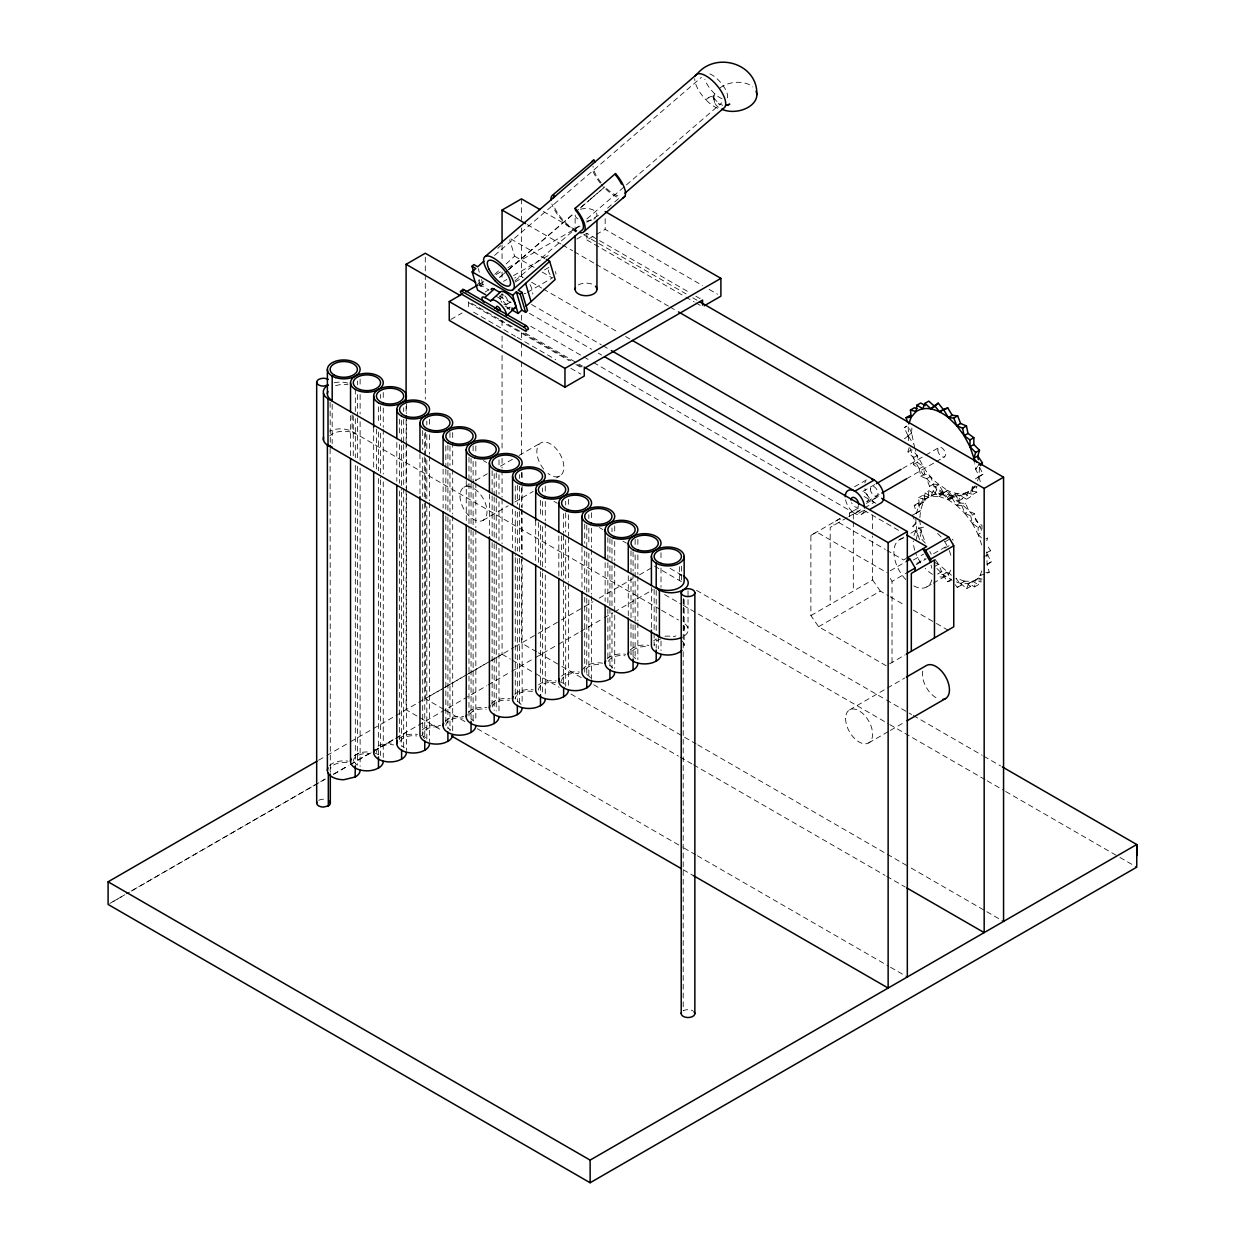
<?xml version="1.0" encoding="UTF-8"?>
<svg xmlns="http://www.w3.org/2000/svg" width="1245" height="1245" viewBox="0 0 1245 1245"><rect width="100%" height="100%" fill="white"/><g stroke="black" fill="none" stroke-linecap="round" stroke-linejoin="round"><path stroke-width="0.75" stroke-dasharray="5 3.75" d="M908.601 440.683L908.227 426.91M914.795 448.293L911.589 432.933L911.885 427.984M919.915 517.593C922.42 470.034 975.862 505.75 981.978 532.191L978.134 534.416L982.056 545.886M977.481 480.959L978.912 476.928L979.504 467.031L975.644 469.256L979.208 476.43L975.053 479.154L983.068 474.205L979.504 467.031M956.393 581.897C964.782 585.819 975.613 583.142 980.344 574.91L985.418 574.412L989.277 572.186L987.052 564.623L986.771 549.185M919.573 539.645C914.857 526.697 913.036 509.376 924.257 499.214L925.035 492.911L928.894 490.686L934.793 494.094L936.956 488.803L942.761 494.156L947.756 490.468C957.078 495.51 970.369 495.137 976.049 484.99C967.692 493.642 955.849 500.272 943.897 492.693C926.965 483.2 915.293 466.066 909.955 447.655M928.116 496.988L922.436 495.494L923.183 502.669L918.094 503.151L920.32 510.73L916.46 512.956L914.235 505.377L919.324 504.894L918.577 497.72L924.257 499.214L928.116 496.988L928.894 490.686M909.099 447.64L907.963 451.919L913.394 457.678L913.394 464.51L919.246 468.774L920.786 476.228L926.622 478.749L929.595 486.328L935.042 486.904L939.212 494.094L943.897 492.693L949.141 499.821L952.612 495.728L958.417 501.066L960.58 495.79L966.478 499.198L967.256 492.896L971.116 490.67L976.796 492.149L976.236 486.779M966.478 499.198L970.337 496.973L971.116 490.67M955.18 584.652L957.265 587.5L960.751 583.407L966.556 588.76L968.719 583.485L974.617 586.893L975.395 580.575L981.729 575.517M974.617 586.893L978.477 584.668L979.255 578.349L982.087 579.096M916.102 539.614L917.612 533.903L921.456 531.677L919.728 520.612L912.85 526.339L917.612 533.903M921.456 531.677L919.962 537.389L925.393 543.147L921.456 531.677L916.693 524.098M986.771 540.812L987.643 537.964L983.783 540.19M967.256 492.896L972.936 494.374L972.205 487.215L973.621 483.185M981.76 570.879L980.344 574.91L981.076 582.069L975.395 580.575M924.257 499.214L930.933 496.319L933.096 491.044L936.956 488.803M958.417 501.066L962.276 498.84L964.439 493.565L970.337 496.973M966.556 588.76L970.415 586.535L972.578 581.259L979.255 578.349M977.59 466.455L975.644 469.256L974.773 463.731M983.783 556.951L987.643 554.725L990.553 550.508L986.834 545.03M949.141 499.821L952.985 497.595L956.471 493.502L962.276 498.84M957.265 587.5L961.124 585.274L964.61 581.182L972.578 581.259L978.477 584.668M911.589 432.933L904.71 438.645L911.589 432.933L908.041 425.463M912.85 526.339L915.869 522.853L913.036 516.877M497.844 248.331L500.677 245.732M477.442 284.483L479.294 282.786L478.204 279.145M479.294 282.786L483.153 285.012L485.612 282.755M494.794 274.336L500.459 269.153M506.108 263.956L514.605 256.174L509.703 239.771M925.035 492.911L930.933 496.319L938.901 496.381L946.371 490.872L951.476 497.191L955.911 495.635L960.346 502.98L965.778 503.556L968.75 511.135L974.586 513.656L976.127 521.095L981.978 525.374L981.978 532.191M591.826 197.971L575.984 211.603M593.258 196.726L604.852 186.859A21.663 8.015 49.3 0 0 619.59 196.134M494.561 255.412L701.355 77.392M499.712 277.246L507.057 270.912L499.774 277.324M508.536 269.651L574.536 212.848M508.598 269.714L574.583 212.911M580.341 207.962L588.978 200.523M590.426 199.278L604.852 186.859M515.01 280.825L581.01 224.007M586.877 218.964L625.006 186.127M626.468 184.867L721.804 102.806M607.544 208.133L613.303 203.184M614.734 201.939L620.508 196.975M708.887 97.328L705.868 99.771L702.227 95.569A21.679 8.917 50.1 0 1 694.726 78.653M378.029 746.113L378.464 745.786A16.372 9.446 0 0 1 394.276 743.343M399.007 738.845L401.606 736.884A16.372 9.446 0 0 1 417.417 734.441M422.164 729.928L424.763 727.967A16.372 9.446 0 0 1 440.574 725.524M445.305 721.026L447.904 719.065A16.372 9.446 0 0 1 463.716 716.622M468.447 712.109L471.046 710.148A16.372 9.446 0 0 1 486.857 707.705M491.588 703.207L494.187 701.246A16.372 9.446 0 0 1 509.999 698.803M514.745 694.29L517.344 692.344A16.372 9.446 0 0 1 533.156 689.886M538.54 684.89L540.486 683.427A16.372 9.446 0 0 1 556.297 680.984M561.464 676.144L563.627 674.525A16.372 9.446 0 0 1 579.439 672.067M630.468 649.75L633.067 647.789A16.372 9.446 0 0 1 648.878 645.346M653.609 640.848L656.208 638.887L656.208 648.163M987.052 564.623L991.207 561.9L987.643 554.725M907.745 435.159L904.181 427.689L906.936 426.07M920.32 510.73L912.32 515.383L916.18 513.158M443.765 709.339L425.292 698.678L443.656 688.049M445.321 687.084L467.015 674.541M468.68 673.576L490.374 661.033M492.055 660.052L502.062 654.263L502.062 545.637M479.418 284.14L484.445 281.245M496.195 274.46L501.221 271.566M507.929 267.691L580.014 226.061M586.722 222.201L598.471 215.416M485.192 291.952L488.522 290.023M503.525 281.37L506.855 279.44M513.531 275.596L550.181 254.431M576.855 239.04L586.846 233.266L689.154 292.326M586.846 233.266L586.846 239.943L605.163 229.36L702.445 285.525M515.103 282.024L523.149 277.386A13.633 7.875 60 0 0 514.792 278.133M450.846 319.467L462.097 312.977M544.532 269.869L549.356 267.084A5.462 3.144 60 0 0 551.084 275.534M506.59 304.371L511.399 301.586M527.475 292.31L553.2 277.464M507.073 308.931L510.279 307.079M463.965 487.262L473.987 481.473M475.652 480.508L487.355 473.754M512.411 459.296L499.043 466.999L498.98 459.265M519.087 455.437L540.812 442.893M483.06 520.332L508.116 505.859M514.792 502L533.171 491.401M556.562 477.893L559.908 475.963M318.549 760.259L325.287 756.415M326.968 755.404L348.865 742.798M350.53 741.787L439.765 690.244M441.446 689.279L463.342 676.626M465.023 675.662L486.904 663.025M488.6 662.044L513.796 647.493M514.994 646.809L537.249 633.923M538.105 633.456L560.717 620.368M561.386 619.979L592.994 601.708M599.25 598.082L632.927 578.629M639.463 574.848L652.878 567.097M904.181 427.689L906.749 426.21M358.716 753.194L352.724 756.649L358.716 753.194A16.372 9.446 0 0 1 371.134 752.26M324.992 779.152L126.585 893.77L325.287 779.059M333.395 774.297L348.538 765.55M350.218 764.586L372.068 751.949M373.749 750.984L393.934 739.328M395.614 738.363L486.686 685.808M488.087 684.937L509.952 672.3M511.866 671.257L533.482 658.698M535.366 657.671L557.029 645.112M558.865 644.085L578.878 632.476M580.684 631.464L602.424 618.874M604.183 617.878L612.509 613.054M614.267 612.058L652.862 589.741M333.707 774.188L348.865 765.442M350.545 764.477L406.103 732.387M907.963 451.919L911.822 449.694C920.226 457.024 922.623 468.602 930.482 476.508C936.785 485.083 948.021 487.978 952.985 497.595M854.506 486.795L867.36 479.372A13.633 7.875 60 0 0 864.87 482.92M913.394 457.678L917.254 455.452L915.293 449.725M874.753 484.554L861.805 492.024A5.462 3.144 60 0 1 867.594 495.806A5.462 3.144 60 0 1 866.473 501.719M902.734 468.4L924.148 456.043M925.798 455.094L938.963 447.484M913.394 464.51L917.254 462.269L917.254 455.452M919.246 468.774L923.105 466.548L924.646 474.003L930.482 476.508L933.454 484.087L938.901 484.678L943.072 491.868L946.371 490.872M867.267 501.47L880.199 494M906.547 478.796L934.544 462.642M936.178 461.693L944.41 456.931M886.238 665.764L818.603 626.717L810.884 615.575L810.884 535.397L839.815 518.698L842.554 520.27M849.463 516.286L849.463 513.127L860.264 506.902M866.442 503.338L878.394 496.428L872.605 499.774L872.605 503.587M810.884 535.397L816.673 532.066L886.985 572.653M839.815 518.698L834.041 522.044L834.041 525.188M849.463 513.127L855.253 509.796L857.976 511.368M847.176 517.609L830.182 527.413L830.182 604.447M848.716 516.706L861.836 509.143L901.754 532.191M845.573 499.821A13.633 7.875 60 0 0 854.895 513.454L862.925 508.816M864.544 507.882L874.177 502.326A13.633 7.875 60 0 1 864.87 488.694M920.786 476.228L924.646 474.003M863.034 510.73L856.591 514.434L592.869 362.186M861.711 514.138L866.536 511.353M926.622 478.749L930.482 476.508M929.595 486.328L933.454 484.087M935.042 486.904L938.901 484.678M918.577 497.72L922.436 495.494M914.235 505.377L918.094 503.151M930.933 496.319L934.793 494.094M919.324 504.894L923.183 502.669M939.212 494.094L943.072 491.868M943.897 492.693L947.756 490.468M933.096 491.044L938.901 496.381L942.761 494.156M979.208 476.43L983.068 474.205M952.612 495.728L956.471 493.502M938.901 496.381L947.616 499.416L951.476 497.191M942.512 493.098L947.616 499.416L955.911 495.635M960.58 495.79L964.439 493.565M972.936 494.374L976.796 492.149M947.616 499.416L956.487 505.205L960.346 502.98M899.544 539.661L904.399 536.86M910.858 533.125L918.934 528.456M952.051 497.86L956.487 505.205L961.934 505.781L965.778 503.556M956.487 505.205L964.891 513.36L968.75 511.135M961.934 505.781L964.891 513.36L970.726 515.881L974.586 513.656M906.127 558.46L903.559 559.954L886.922 550.352M810.884 615.575L872.605 579.952L872.605 536.035M964.891 513.36L972.267 523.336L976.127 521.095M890.299 570.755L906.827 561.199M913.488 559.954L923.557 554.134M945.36 541.559L950.386 538.649M981.527 537.887L978.134 534.416L978.134 527.6L981.978 525.374M916.787 563.425L925.175 558.585M933.563 553.745L948.659 545.03M916.227 564.67L926.28 558.865M944.737 548.22L953.125 543.38M892.027 662.433L892.027 581.384L907.465 572.482M818.603 626.717L880.324 591.079L888.572 595.841M934.762 566.428L938.621 564.203L951.46 575.252M936.862 568.467L943.181 574.583L947.352 581.773L951.211 579.547L947.04 572.358L941.593 571.782L937.734 574.007L943.181 574.583L952.036 580.372M943.181 574.583L947.04 572.358M926.825 586.909L931.665 584.107M933.283 583.174L946.216 575.704M986.694 552.733L990.553 550.508M987.347 564.125L991.207 561.9M960.751 583.407L964.61 581.182L970.415 586.535M968.719 583.485L972.578 581.259M889.584 663.85L904.897 655.01M849.557 709.883L904.679 678.058M868.652 742.954L888.697 731.375M890.362 730.41L905.395 721.726M947.352 581.773L950.48 580.839M972.205 487.215L977.278 486.733M985.884 572.513L989.277 572.186M952.238 496.568L953.654 496.428M964.61 581.182L955.895 578.147L961.124 585.274M722.8 105.311L718.521 103.724L719.221 104.098L713.183 97.297M934.248 562.32L938.621 564.203L941.593 571.782M709.152 289.4L717.54 294.24M695.862 296.201L700.904 299.111M543.302 211.463L576.902 230.854M583.609 234.729L597.055 242.495M598.736 243.46L686.088 293.898M692.796 297.773L697.838 300.683M586.846 239.943L684.127 296.108M685.808 297.073L694.181 301.912M695.862 302.877L700.904 305.788M527.257 224.598L560.857 243.989M562.538 244.969L572.622 250.79M574.287 251.755L594.456 263.395M596.137 264.36L668.363 306.068M670.043 307.033L676.766 310.908M510.777 238.884L544.796 258.524M514.605 256.174L534.043 267.395M542.151 272.064L551.862 277.682M531.537 282.226L541.622 288.046M543.302 289.011L618.889 332.648M625.597 336.539L630.639 339.434M531.537 304.496L601.273 344.756M602.953 345.721L610.486 350.078M864.108 496.506L875.889 503.307M479.045 284.265L489.114 290.085M499.198 295.905L512.629 303.656M529.421 313.367L591.562 349.238M598.285 353.113L601.646 355.058M478.734 285.229L481.301 286.724L479.123 279.425M496.288 296.372L502.077 299.718A10.909 4.264 47.5 0 0 509.843 307.219M505.143 306.005L509.999 308.822M506.933 307.811L509.827 309.476M530.728 326.299L591.204 361.206M525.359 333.162L577.431 363.229M579.096 364.194L582.458 366.123M498.716 319L468.525 301.57L468.525 309.258M500.397 319.965L570.832 360.645M577.555 364.505L582.582 367.415M468.525 302.582L569.167 360.676M575.875 364.552L582.582 368.427M838.694 522.495L885.257 549.387M473.567 312.168L515.492 336.368M517.173 337.348L555.752 359.618M570.832 368.333L580.901 374.138M890.222 596.806L905.068 605.366M913.316 610.128L934.762 622.516M936.411 623.465L947.959 630.141M483.34 460.572L486.702 462.517M553.978 501.362L557.355 503.307M599.405 527.584L602.767 529.53M622.951 541.186L626.328 543.116M670.059 568.374L683.521 576.139L679.35 574.303A16.372 9.446 0 0 1 681.964 576.248M654.543 566.117L681.435 581.648M696.546 590.379L884.728 699.021M886.409 699.986L911.605 714.537M913.285 715.501L982.165 755.279M983.846 756.244L1000.653 765.94M664.628 594.596L681.435 604.292M683.116 605.257L888.09 723.594M889.77 724.574L985.526 779.868M987.207 780.833L1004.015 790.528M1005.695 791.509L1118.259 856.498M1119.94 857.463L1136.747 867.158M659.959 609.319L352.117 431.579A17.041 9.835 0 0 0 329.614 431.081M661.64 610.283L678.463 619.994M536.579 651.804L521.468 643.074L521.468 555.784M538.26 652.769L560.094 665.375M561.775 666.34L581.929 677.98M593.694 684.766L696.157 743.934M697.838 744.899L909.488 867.096M911.169 868.061L985.091 910.733M986.771 911.713L1003.563 921.409M502.062 654.263L510.466 659.119M512.146 660.083L533.981 672.689M535.661 673.669L559.176 687.24M570.941 694.025L678.447 756.104M680.128 757.069L691.878 763.854M693.558 764.835L885.055 875.391M886.736 876.356L905.208 887.031M445.445 710.304L465.599 721.944M477.364 728.73L682.26 847.036M683.941 848.001L695.706 854.786M697.387 855.766L888.852 966.307M890.533 967.272L907.325 976.967M439.703 729.15L406.103 709.743L406.103 489.954M683.24 869.741L693.309 875.562M917.254 462.269L923.105 466.548M970.726 515.881L972.267 523.336L978.134 527.6M355.323 763.605L357.299 765.099M934.933 559.223L938.621 564.203M872.605 579.952L880.324 591.079M908.57 436.419L913.316 443.998M890.346 578.474L892.027 581.384M972.267 523.336L978.134 534.416M929.782 551.457L931.244 554.243M478.251 268.624L479.341 272.266M481.519 279.549L483.153 285.012M978.912 476.928L981.138 484.507M714.552 102.479L713.089 94.449L714.537 102.417A21.663 14.349 -8.7 0 0 718.941 107.63M872.605 515.041L872.605 534.136M853.323 514.06L853.323 519.834M853.323 521.764L853.323 591.079M688.034 590.893L688.034 628.305M684.159 599.685L684.159 645.564M683.521 598.596L683.521 622.92A17.041 9.835 0 0 1 683.209 636.662M683.209 599.234L683.209 1010.815A6.816 3.937 0 0 1 692.858 1010.815M681.42 566.164L681.42 583.594M679.35 566.755L679.35 583.656M661.002 552.718L661.002 560.39M661.002 568.078L661.002 587.282M661.002 641.035L661.002 650.637M658.278 637.191L658.278 648.707M656.208 590.472L656.208 632.553M654.139 589.399L654.139 645.564A13.633 7.875 0 0 1 660.971 638.747M651.415 587.469L651.415 628.134M637.86 539.443L637.86 547.178M637.86 554.928L637.86 574.303M637.86 576.233L637.86 620.773M637.86 622.718L637.86 659.508M635.137 539.443L635.137 547.178M635.137 554.928L635.137 659.508M633.067 551.8L633.067 570.988M633.067 572.918L633.067 617.069M633.067 624.757L633.067 657.08M630.997 550.788L630.997 575.75M630.997 577.68L630.997 621.831M630.997 623.761L630.997 654.481A13.633 7.875 0 0 1 648.163 646.871M628.274 575.75L628.274 616.073M614.719 526.012L614.719 533.716M614.719 541.404L614.719 560.655M614.719 562.584L614.719 668.44M611.98 527.942L611.98 531.786M611.98 539.49L611.98 610.704M611.98 612.618L611.98 668.44M609.925 538.571L609.925 557.931M609.925 565.681L609.925 606.346M609.925 608.291L609.925 665.982M607.856 537.498L607.856 560.732M607.856 562.678L607.856 607.218M607.856 609.163L607.856 659.508M605.163 218.669L605.163 229.36M605.132 562.678L605.132 601.413M591.577 512.707L591.577 520.457M591.577 528.207L591.577 547.567M591.577 549.512L591.577 594.052M591.577 595.981L591.577 679.256M588.838 514.652L588.838 518.527M588.838 528.207L588.838 545.637M588.838 553.387L588.838 592.106M588.838 599.857L588.838 677.327M586.769 525.11L586.769 550.134M586.769 552.049L586.769 596.324M586.769 598.238L586.769 674.883M584.714 524.083L584.714 543.334M584.714 551.037L584.714 589.523M584.714 597.226L584.714 672.284A13.633 7.875 0 0 1 601.88 664.69M581.975 547.178L581.975 587.609M575.128 231.99L575.128 214.762A10.909 6.303 0 0 0 578.318 219.213M568.42 499.307L568.42 507.011M568.42 514.714L568.42 535.926M568.42 537.856L568.42 582.178M568.42 584.107L568.42 688.189M565.697 501.221L565.697 505.081M565.697 512.784L565.697 532.066M565.697 539.77L565.697 578.318M565.697 586.037L565.697 686.26M563.627 513.78L563.627 533.14M563.627 535.085L563.627 579.625M563.627 581.555L563.627 685.653M561.557 535.957L561.557 576.622M558.834 535.957L558.834 576.622M545.279 485.986L545.279 493.736M545.279 501.47L545.279 520.846M545.279 522.775L545.279 567.331M545.279 575.065L545.279 695.146M542.555 487.915L542.555 491.791M542.555 501.47L542.555 518.9M542.555 526.651L542.555 571.19M542.555 573.136L542.555 693.2M540.486 500.334L540.486 517.671M540.486 525.39L540.486 569.712M540.486 571.642L540.486 692.702M538.416 522.433L538.416 562.911M535.692 520.503L535.692 560.981M522.137 472.664L522.137 478.5M522.137 486.266L522.137 507.664M522.137 509.61L522.137 554.321M522.137 556.266L522.137 704.032M521.468 198.858L521.468 220.194M521.468 227.944L521.468 278.382M521.468 315.234L521.468 321.054M521.468 332.695L521.468 340.461M521.468 342.406L521.468 359.852M521.468 361.797L521.468 456.853M521.468 472.369L521.468 480.119M521.468 487.884L521.468 507.275M521.468 509.221L521.468 553.838M519.398 474.61L519.398 478.5M519.398 486.266L519.398 509.61M519.398 511.539L519.398 556.266M519.398 558.211L519.398 704.032M517.344 485.114L517.344 504.474M517.344 512.224L517.344 550.959M517.344 558.709L517.344 701.62M515.274 485.986L515.274 503.416M515.274 511.166L515.274 555.706M515.274 557.635L515.274 699.021A13.633 7.875 0 0 1 532.44 691.411M512.551 509.221L512.551 547.956M502.062 244.969L502.062 260.485M502.062 272.126L502.062 279.892M502.062 293.462L502.062 301.228M502.062 320.619L502.062 328.384M502.062 336.134L502.062 347.775M502.062 355.541L502.062 450.581M502.062 458.347L502.062 468.042M502.062 469.987L502.062 497.144M502.062 499.089L502.062 543.692M498.98 474.75L498.98 494.125M498.98 501.86L498.98 540.595M498.98 548.345L498.98 712.965M496.257 472.82L496.257 496.055M496.257 497.984L496.257 542.54M496.257 544.47L496.257 711.019M494.187 473.754L494.187 495.137M494.187 497.082L494.187 541.808M494.187 543.754L494.187 710.521M492.133 470.719L492.133 494.047M492.133 495.992L492.133 540.719M492.133 542.664L492.133 707.923A13.633 7.875 0 0 1 509.298 700.328M489.394 494.047L489.394 534.883M475.839 445.928L475.839 453.694M475.839 461.475L475.839 480.912M475.839 482.842L475.839 527.538M475.839 529.483L475.839 721.851M473.116 445.928L473.116 453.694M473.116 461.475L473.116 482.842M473.116 484.787L473.116 529.483M473.116 531.428L473.116 721.851M471.046 458.393L471.046 481.628M471.046 483.558L471.046 528.113M471.046 530.043L471.046 719.439M468.976 457.32L468.976 716.84A13.633 7.875 0 0 1 486.157 709.23M466.252 480.554L466.252 523.165M452.698 432.529L452.698 440.279M452.698 442.224L452.698 467.389M452.698 469.334L452.698 513.874M452.698 515.803L452.698 730.784M449.974 432.529L449.974 438.349M449.974 446.083L449.974 465.459M449.974 473.209L449.974 511.944M449.974 519.679L449.974 730.784M447.904 445.072L447.904 468.4M447.904 470.33L447.904 515.025M447.904 516.971L447.904 728.341M445.834 445.928L445.834 467.311M445.834 469.24L445.834 513.936M445.834 515.881L445.834 725.742A13.633 7.875 0 0 1 463 718.132M443.111 469.24L443.111 508.116M429.556 419.192L429.556 426.973M429.556 434.738L429.556 454.16M429.556 456.106L429.556 500.77M429.556 502.715L429.556 741.615M426.817 421.137L426.817 425.027M426.817 434.738L426.817 452.215M426.817 459.981L426.817 498.825M426.817 506.606L426.817 739.686M425.292 257.124L425.292 272.686M425.292 274.631L425.292 399.131M425.292 432.186L425.292 698.678M424.763 433.602L424.763 454.907M424.763 456.837L424.763 501.377M424.763 503.322L424.763 737.258M422.693 430.599L422.693 449.959M422.693 457.709L422.693 496.444M422.693 504.194L422.693 734.659A13.633 7.875 0 0 1 439.858 727.049M419.97 453.834L419.97 494.514M406.399 403.878L406.399 413.558M406.399 415.488L406.399 750.533M406.103 406.306L406.103 412.142M406.103 419.923L406.103 441.321M406.103 443.267L406.103 488.009M403.676 407.737L403.676 411.613M403.676 419.363L403.676 442.597M403.676 444.543L403.676 748.603M401.606 420.281L401.606 443.594M401.606 445.539L401.606 490.203M401.606 492.149L401.606 746.16M399.552 419.192L399.552 436.684M399.552 444.449L399.552 483.293M399.552 491.059L399.552 739.686M396.813 442.504L396.813 481.348M383.258 392.471L383.258 400.236M383.258 408.002L383.258 427.424M383.258 429.354L383.258 474.018M383.258 481.784L383.258 757.505M380.534 394.416L380.534 398.291M380.534 406.057L380.534 425.479M380.534 433.244L380.534 477.909M380.534 479.839L380.534 755.559M378.464 406.866L378.464 424.296M378.464 432.046L378.464 470.781M378.464 478.531L378.464 755.077M376.395 429.043L376.395 469.723M373.671 427.113L373.671 467.778M360.116 379.087L360.116 386.821M360.116 394.572L360.116 413.947M360.116 421.681L360.116 460.417M360.116 468.167L360.116 766.422M357.393 381.017L357.393 384.892M357.393 394.572L357.393 415.877M357.393 417.822L357.393 458.487M357.393 466.237L357.393 764.477M355.323 389.094L355.323 411.535M355.323 418.802L355.323 457.631M355.323 465.397L355.323 763.979M353.253 415.768L353.253 456.541M352.117 414.741L352.117 431.579L355.323 433.991A16.372 9.446 0 0 0 329.583 435.937M350.53 415.768L350.53 456.541M332.182 404.314L332.182 443.609M330.112 402.322L330.314 448.153M330.112 448.807L330.314 772.102M375.072 753.194A16.372 9.446 0 0 1 378.464 754.703M329.583 765.566A16.372 9.446 0 0 1 347.993 761.162M607.327 658.652A16.372 9.446 0 0 1 625.737 654.263M633.067 656.706A16.372 9.446 0 0 1 635.666 658.652M675.973 635.93A16.372 9.446 0 0 1 673.374 636.631M683.598 625.301A16.372 9.446 0 0 1 683.598 630.188M681.964 640.848A16.372 9.446 0 0 1 683.598 648.007M664.939 636.257A16.372 9.446 0 0 1 672.02 636.444M401.606 745.786A16.372 9.446 0 0 1 404.22 747.747M421.37 735.375A16.372 9.446 0 0 1 427.362 738.845M447.904 727.967A16.372 9.446 0 0 1 450.503 729.928M471.046 719.065A16.372 9.446 0 0 1 473.645 721.026M517.344 701.246A16.372 9.446 0 0 1 521.577 705.479M586.769 674.525A16.372 9.446 0 0 1 591.017 678.758M582.535 669.841A16.372 9.446 0 0 1 584.17 667.569L586.769 665.608A16.372 9.446 0 0 1 602.58 663.165M609.925 665.608A16.372 9.446 0 0 1 612.524 667.569M560.234 681.933A16.372 9.446 0 0 1 566.226 685.388M353.253 761.38A13.633 7.875 0 0 1 370.419 753.77M376.395 752.478A13.633 7.875 0 0 1 393.576 744.868M400.019 741.522A13.633 7.875 0 0 1 416.717 735.951M424.514 738.596A13.633 7.875 0 0 1 423.16 736.698M538.416 690.103A13.633 7.875 0 0 1 555.581 682.509M561.557 681.202A13.633 7.875 0 0 1 578.738 673.592M608.323 661.344A13.633 7.875 0 0 1 625.021 655.773M330.579 772.32A13.633 7.875 0 0 1 347.277 762.687M334.158 382.791A17.041 9.835 0 0 1 347.806 383.087M335.574 385.717A16.372 9.446 0 0 1 347.993 384.767M318.673 800.364A6.816 3.937 0 0 1 325.256 799.337M935.944 697.636A19.095 11.018 60 0 1 922.903 670.479M543.598 469.038A19.095 11.018 60 0 1 542.291 442.271A19.095 11.018 60 0 1 563.487 463.42A19.095 11.018 60 0 1 548.002 473.427M950.713 570.163A27.281 15.749 60 0 1 937.578 576.482M932.583 574.35A27.281 15.749 60 0 1 925.206 568.405M920.833 562.973A27.281 15.749 60 0 1 915.869 553.574M914.764 550.321A27.281 15.749 60 0 1 913.285 540.952M913.954 535.568A27.281 15.749 60 0 1 925.984 527.351M937.578 533.451A27.281 15.749 60 0 1 942.216 538.369M944.317 541.186A27.281 15.749 60 0 1 948.628 548.983M949.281 550.586A27.281 15.749 60 0 1 950.853 555.472M931.805 579.796A27.281 15.749 60 0 1 913.176 585.555M905.8 579.594A27.281 15.749 60 0 1 893.941 553.62A27.281 15.749 60 0 1 903.543 538.431M930.995 565.043A27.281 15.749 60 0 1 931.805 568.28M952.254 539.147A2.723 1.572 60 0 1 953.125 540.221M864.217 510.574A13.633 7.875 60 0 1 854.895 513.454M858.614 505.626A5.462 3.144 60 0 1 855.393 507.026A5.462 3.144 60 0 1 851.549 502.622M555.41 271.519A5.462 3.144 60 0 1 555.939 274.04M525.872 293.244A5.462 3.144 60 0 1 524.145 293.4M529.965 284.576A13.633 7.875 60 0 1 532.782 294.085M504.863 295.921A5.462 3.144 60 0 1 507.68 302.442A5.462 3.144 60 0 1 503.851 304.107M501.922 302.395A5.462 3.144 60 0 1 501.128 301.228M500.521 299.952A5.462 3.144 60 0 1 500.521 295.501M501.128 294.925A5.462 3.144 60 0 1 503.851 295.19M578.318 284.949A10.909 6.303 0 0 1 593.756 284.949M595.483 217.906A10.909 6.303 0 0 1 593.756 219.213M591.484 220.209A10.909 6.303 0 0 1 586.037 221.05M580.575 209.3A10.909 6.303 0 0 1 593.756 210.296L595.483 211.603A10.909 6.303 0 0 1 596.573 216.381M616.851 196.99A24.122 8.917 49.3 0 1 601.319 184.338M600.355 183.171A24.122 8.917 49.3 0 1 592.2 169.211M601.086 182.641A21.663 8.015 49.3 0 1 593.025 166.207M576.139 230.076A21.663 8.015 49.3 0 1 564.514 221.594L560.748 217.361A21.663 8.015 49.3 0 1 553.325 204.367M576.513 231.71A24.122 8.917 49.3 0 1 551.862 203.947M717.711 108.19A21.679 8.917 50.1 0 1 705.931 99.833L708.934 97.406A7.174 4.14 -60 0 1 713.945 98.526M713.758 98.822A21.663 14.349 -8.7 0 1 716.529 91.336M719.906 88.037A21.663 14.349 -8.7 0 1 752.805 86.948M722.069 98.728A16.372 6.054 49.3 0 1 704.841 79.322M709.883 73.906A16.372 6.054 49.3 0 1 723.967 86.885A16.372 6.054 49.3 0 1 726.193 99.024M124.905 894.735L109.778 903.481L124.936 894.735M845.604 718.614A19.095 11.018 60 0 0 865.851 743.81A19.095 11.018 60 0 0 865.851 716.809A19.095 11.018 60 0 0 845.604 718.614M460.012 496.008A19.095 11.018 60 0 0 480.259 521.188A19.095 11.018 60 0 0 480.259 494.187A19.095 11.018 60 0 0 460.012 496.008M937.827 449.99A5.462 3.144 60 0 0 943.617 457.18A5.462 3.144 60 0 0 943.617 449.461A5.462 3.144 60 0 0 937.827 449.99M870.333 488.958A5.462 3.144 60 0 0 876.106 496.164A5.462 3.144 60 0 0 876.106 488.445A5.462 3.144 60 0 0 870.333 488.958"/><path stroke-width="1.5" d="M925.175 405.543L920.755 402.991L916.896 405.216L916.118 411.535L911.184 417.199L908.803 423.922M360.116 770.281A16.372 9.446 0 0 1 355.323 776.973L343.744 779.744A16.372 9.446 0 0 1 327.388 770.281L327.949 767.838M681.217 592.667L683.209 589.881A6.816 3.937 0 0 1 693.947 590.706A6.816 3.937 0 0 1 689.808 596.479A6.816 3.937 0 0 1 681.217 592.667L681.217 1013.601A6.816 3.937 0 0 0 689.808 1017.414A6.816 3.937 0 0 0 693.947 1011.64M681.217 1013.601L681.451 1012.59M974.493 461.895L973.917 458.207L975.644 452.495L979.504 450.27L973.839 444.512L973.839 437.695L967.987 433.416L966.447 425.961L960.611 423.456L957.654 415.877L952.207 415.301L948.348 417.526C939.508 410.601 926.654 404.734 916.118 411.535L910.437 410.041L911.184 417.199L906.095 417.697L907.434 422.242M979.504 450.27L977.776 455.981L978.352 459.654M952.207 415.301L947.772 407.94L943.336 409.496L938.232 403.178L934.621 406.461L928.817 401.123L924.973 403.349L922.794 408.625L916.896 405.216M980.469 465.63L982.414 462.829L977.776 455.981L973.917 458.207L976.702 462.315M473.629 271.737L471.995 266.274L473.847 264.562L477.706 266.803L483.869 261.139M485.706 294.785L477.598 290.116L472.151 271.892L475.855 268.5L471.995 266.274M461.833 291.314L524.005 327.217A2.723 1.074 47.5 0 1 526.479 330.143A2.723 1.074 47.5 0 1 525.094 330.859L462.922 294.956A2.723 1.074 47.5 0 1 460.448 292.03A2.723 1.074 47.5 0 1 461.833 291.314L463.685 289.618L525.841 325.505A2.723 1.074 47.5 0 1 528.238 328.198A2.723 1.074 47.5 0 1 527.413 329.38M483.994 302.224A5.462 2.132 47.5 0 1 481.971 297.757A5.462 2.132 47.5 0 1 484.85 297.571L494.109 289.089L499.899 292.435A10.909 4.264 47.5 0 1 512.458 299.033A10.909 4.264 47.5 0 1 511.773 308.122M484.85 297.571L490.639 300.916L499.899 292.435M516.364 291.875L521.811 310.098L518.107 313.491L512.66 295.267L516.364 291.875L520.208 294.1L525.655 312.324L527.506 310.627L522.06 292.404L518.216 290.178L549.667 261.325L546.43 259.458M520.208 294.1L522.06 292.404M506.731 315.514L514.667 308.231M526.121 306.145L555.114 279.549L549.667 261.325M524.005 327.217L525.841 325.505M924.973 403.349L930.762 408.702L938.232 403.178M551.006 200.134A24.122 8.917 49.3 0 1 552.484 195.247L593.943 160.123L594.877 162.083M485.394 256.345L696.951 74.218C715.984 50.858 758.112 63.573 756.82 94.869M512.458 289.992L581.602 230.465A21.663 8.015 49.3 0 0 575.392 209.907L575.159 208.304L615.497 173.569L618.298 177.023A24.122 8.917 49.3 0 1 622.982 197.846M624.881 193.208L723.485 108.331A21.679 8.917 50.1 0 0 716.404 84.784A21.679 8.917 50.1 0 0 695.317 75.898M584.419 231.212L624.757 196.477M355.105 777.129L355.323 765.831M406.103 402.415L406.103 264.313L425.292 253.233L475.683 282.335M502.062 243.024L502.062 210.047L521.468 198.858L539.941 209.518M702.569 305.087L702.569 300.076L584.263 368.38L584.263 376.068L564.965 387.211L449.243 320.401L449.243 301.57L462.658 293.82M466.003 291.89L477.753 285.121M449.243 301.57L564.965 368.38L720.902 278.366L720.902 296.185L704.234 305.803M910.437 410.041L914.297 407.815L917.145 408.562M906.095 417.697L909.955 415.456M108.097 881.802L590.13 1160.107L1136.747 844.515L1136.747 867.158L590.13 1182.75L108.097 904.446L108.097 881.802L316.868 761.271M930.762 408.702L934.621 406.461M934.372 405.403L939.477 411.721L943.336 409.496M939.477 411.721L947.772 407.94M943.912 410.165L948.348 417.526L953.794 418.102L957.654 415.877M948.348 417.526L956.751 425.681L960.611 423.456M953.794 418.102L956.751 425.681L962.587 428.202L966.447 425.961M876.402 483.605L901.1 469.349M956.751 425.681L964.128 435.641L967.987 433.416M973.917 458.207L969.995 446.737L969.995 439.921L973.839 437.695M881.849 493.051L906.547 478.796M962.587 428.202L964.128 435.641L969.995 446.737L973.839 444.512M869.757 509.485L881.009 502.996A13.633 7.875 60 0 0 882.534 490.437A13.633 7.875 60 0 0 871.687 478.983M978.554 465.054L982.414 462.829M584.138 367.104L888.136 542.618L907.325 531.537L907.325 976.967M678.447 311.888L984.172 488.398L1003.563 477.193L1003.563 921.409M906.827 561.199L910.142 559.301L915.184 568.031L915.184 571.175M925.564 550.383L930.606 559.114L930.606 562.273L922.841 548.812L925.564 550.383L948.706 537.031L953.748 545.761L953.748 626.795L906.267 654.216M907.465 572.482L915.184 568.031M930.606 559.114L953.748 545.761M906.36 677.093L926.404 665.515A19.095 11.018 60 0 1 946.651 678.743A19.095 11.018 60 0 1 942.698 699.457M907.076 720.762L945.5 698.585M383.258 761.38A16.372 9.446 0 0 1 378.464 768.056L375.072 769.566A16.372 9.446 0 0 1 356.926 768.881A16.372 9.446 0 0 1 351.09 758.936M406.399 752.478A16.372 9.446 0 0 1 401.606 759.154L398.229 760.648A16.372 9.446 0 0 1 380.083 759.964A16.372 9.446 0 0 1 374.231 750.019M429.556 743.561A16.372 9.446 0 0 1 424.763 750.237L421.37 751.747A16.372 9.446 0 0 1 403.224 751.062A16.372 9.446 0 0 1 397.373 741.117M452.698 734.659A16.372 9.446 0 0 1 447.904 741.335L444.512 742.829A16.372 9.446 0 0 1 419.97 734.659L419.97 496.444M475.839 725.742A16.372 9.446 0 0 1 471.046 732.433L467.653 733.928A16.372 9.446 0 0 1 449.507 733.243A16.372 9.446 0 0 1 443.671 723.298M498.98 716.84A16.372 9.446 0 0 1 494.187 723.516L490.81 725.026A16.372 9.446 0 0 1 472.664 724.325A16.372 9.446 0 0 1 466.813 714.397M522.137 707.923A16.372 9.446 0 0 1 517.344 714.614L513.952 716.108A16.372 9.446 0 0 1 495.806 715.424A16.372 9.446 0 0 1 489.954 705.479M545.279 699.021A16.372 9.446 0 0 1 540.486 705.697L537.093 707.207A16.372 9.446 0 0 1 518.947 706.522A16.372 9.446 0 0 1 513.111 696.577M568.42 690.103A16.372 9.446 0 0 1 563.627 696.795L560.234 698.289A16.372 9.446 0 0 1 535.692 690.103L535.692 564.825M591.577 681.202A16.372 9.446 0 0 1 586.769 687.878L583.391 689.388A16.372 9.446 0 0 1 565.246 688.703A16.372 9.446 0 0 1 559.394 678.758M637.86 663.383A16.372 9.446 0 0 1 633.067 670.059L629.674 671.569A16.372 9.446 0 0 1 611.528 670.884A16.372 9.446 0 0 1 605.692 660.939M329.396 801.173A6.816 3.937 0 0 1 328.322 805.92L323.498 807.071A6.816 3.937 0 0 1 316.915 802.122M661.002 654.481A16.372 9.446 0 0 1 656.208 661.157L652.816 662.651A16.372 9.446 0 0 1 634.67 661.966A16.372 9.446 0 0 1 628.834 652.022M727.329 105.218L729.757 104.16L725.897 105.483M593.943 160.123L592.822 160.512A24.122 8.917 49.3 0 0 591.546 162.441M332.182 376.083L332.182 400.579L328.011 398.727A17.041 9.835 0 0 1 328.322 384.985L323.498 386.137A6.816 3.937 0 0 1 317.195 380.705A6.816 3.937 0 0 1 328.322 379.414M605.163 211.541L720.902 278.366M699.519 301.648L1003.563 477.193M502.062 210.047L525.577 223.633M632.32 340.414L874.177 480.056L854.895 491.184A13.633 7.875 60 0 0 845.246 496.755M881.74 498.358L948.706 537.031M611.357 350.576L854.895 491.184A13.633 7.875 60 0 1 864.544 507.882M472.151 271.892L512.66 295.267M605.008 356.988L907.325 531.537M521.811 310.098L525.655 312.324M906.733 535.07L926.7 546.586L907.403 557.729L910.142 559.301M511.617 309.756L518.107 313.491M406.103 264.313L459.856 295.345M1002.334 766.92L1136.903 844.608L1136.747 855.657M906.889 887.996L984.172 932.614L984.172 488.398M451.453 735.935L681.56 868.777M693.309 875.562L888.136 988.048L888.136 542.618M964.128 435.641L969.995 439.921M656.208 563.16A16.372 9.446 0 0 0 683.598 558.927A16.372 9.446 0 0 0 663.554 547.349A16.372 9.446 0 0 0 656.208 563.16L656.208 587.656L659.414 590.052A17.041 9.835 0 0 0 683.209 589.881A17.041 9.835 0 0 0 683.521 576.139M656.208 634.436L659.414 636.833A17.041 9.835 0 0 0 681.918 637.331M969.995 446.737L975.644 452.495M575.159 208.304L577.96 211.759A24.122 8.917 49.3 0 1 579.952 232.737M553.605 194.858L554.539 196.803A21.663 8.015 49.3 0 0 553.107 198.344M525.608 283.393L531.055 301.617M615.497 173.569L615.73 175.187A21.663 8.015 49.3 0 1 621.52 184.104M934.466 637.938L934.466 560.032L911.324 573.4L911.324 651.291M694.85 592.667L694.85 1013.601M684.159 556.484L684.159 580.979A16.372 9.446 0 0 1 674.043 589.71A16.372 9.446 0 0 1 656.208 587.656M656.208 650.014L656.208 661.157M651.415 556.484L651.415 585.524M651.415 630.079L651.415 645.564A16.372 9.446 0 0 0 663.554 654.699A16.372 9.446 0 0 0 681.964 650.295M633.067 658.932L633.067 670.059M628.274 543.116L628.274 571.922M628.274 617.987L628.274 654.481M609.925 669.685L609.925 678.976M605.132 529.747L605.132 558.803M605.132 605.288L605.132 663.383M596.946 220.505L596.946 289.416M590.13 1160.107L590.13 1182.75M586.769 678.603L586.769 687.878M581.975 516.395L581.975 545.263M581.975 591.453L581.975 672.284A16.372 9.446 0 0 0 598.347 681.746A16.372 9.446 0 0 0 614.719 672.284M575.128 235.819L575.128 289.416M564.965 368.38L564.965 387.211M563.627 687.505L563.627 696.795M558.834 503.027L558.834 532.082M558.834 578.551L558.834 681.202M540.486 694.57L540.486 705.697M535.692 489.658L535.692 520.503M517.344 705.324L517.344 714.614M512.551 476.306L512.551 505.346M512.551 551.831L512.551 699.021M494.187 714.241L494.187 723.516M489.394 462.938L489.394 492.102M489.394 536.828L489.394 707.923M471.046 721.291L471.046 732.433M466.252 449.569L466.252 478.625M466.252 525.11L466.252 716.84M447.904 732.06L447.904 741.335M443.111 436.217L443.111 465.365M443.111 511.991L443.111 725.742M424.763 740.962L424.763 750.237M419.97 422.849L419.97 451.904M401.606 749.879L401.606 759.154M396.813 409.481L396.813 438.613M396.813 485.239L396.813 743.561M378.464 756.929L378.464 768.056M373.671 396.128L373.671 427.113M373.671 471.653L373.671 752.478M350.53 382.76L350.53 411.893M350.53 458.487L350.53 761.38M330.314 774.048L330.314 803.134M328.322 772.974L328.322 805.92M327.388 369.392L327.388 393.902M327.388 444.543L327.388 770.281M323.498 393.342L323.498 440.108M316.681 382.199L316.681 803.134M329.583 445.399A16.372 9.446 0 0 0 332.182 447.344L328.011 445.508A17.041 9.835 0 0 1 323.56 437.088M332.182 400.579A16.372 9.446 0 0 1 327.949 391.459M851.035 500.101A5.462 3.144 60 0 1 854.895 497.86A5.462 3.144 60 0 1 858.754 504.552M595.483 286.257A10.909 6.303 0 0 1 587.453 295.656A10.909 6.303 0 0 1 575.501 287.782M756.026 91.196A21.663 14.349 -8.7 0 1 747.047 107.941A21.663 14.349 -8.7 0 1 721.618 109.155M491.184 289.634A5.462 2.132 47.5 0 1 494.109 289.089M490.639 300.916A10.909 4.264 47.5 0 1 500.381 304.325A10.909 4.264 47.5 0 1 506.186 315.919M496.413 306.861A2.723 1.074 47.5 0 1 499.152 307.655A2.723 1.074 47.5 0 1 499.852 310.55M494.623 308.231A2.723 1.074 47.5 0 1 496.273 308.449A2.723 1.074 47.5 0 1 498.28 310.721M462.502 290.832A2.723 1.074 47.5 0 1 463.685 289.618M659.414 590.052L328.011 398.727L328.011 445.508L659.414 636.833L659.414 590.052M495.354 281.121L491.604 276.888A21.663 8.015 49.3 0 1 489.752 256.345A21.663 8.015 49.3 0 1 513.998 283.658A21.663 8.015 49.3 0 1 495.354 281.121M335.574 377.577A16.372 9.446 0 0 0 360.116 369.392A16.372 9.446 0 0 0 335.574 361.221A16.372 9.446 0 0 0 335.574 377.577M355.323 389.436A16.372 9.446 0 0 0 382.697 385.203A16.372 9.446 0 0 0 362.653 373.64A16.372 9.446 0 0 0 355.323 389.436M334.111 374.963A13.633 7.875 0 0 0 356.926 371.43A13.633 7.875 0 0 0 340.227 361.797A13.633 7.875 0 0 0 334.111 374.963M378.464 402.804A16.372 9.446 0 0 0 405.854 398.571A16.372 9.446 0 0 0 385.81 386.993A16.372 9.446 0 0 0 378.464 402.804M401.606 416.172A16.372 9.446 0 0 0 428.996 411.939A16.372 9.446 0 0 0 408.951 400.361A16.372 9.446 0 0 0 401.606 416.172M383.227 402.944A13.633 7.875 0 0 0 403.676 396.128A13.633 7.875 0 0 0 383.227 389.311A13.633 7.875 0 0 0 383.227 402.944M360.07 389.576A13.633 7.875 0 0 0 380.534 382.76A13.633 7.875 0 0 0 360.07 375.943A13.633 7.875 0 0 0 360.07 389.576M613.318 537.933A16.372 9.446 0 0 0 637.86 529.747A16.372 9.446 0 0 0 613.318 521.562A16.372 9.446 0 0 0 613.318 537.933M633.067 549.792A16.372 9.446 0 0 0 660.441 545.559A16.372 9.446 0 0 0 640.397 533.981A16.372 9.446 0 0 0 633.067 549.792M590.161 524.565A16.372 9.446 0 0 0 614.719 516.395A16.372 9.446 0 0 0 590.161 508.209A16.372 9.446 0 0 0 590.161 524.565M637.813 549.932A13.633 7.875 0 0 0 658.278 543.116A13.633 7.875 0 0 0 637.813 536.299A13.633 7.875 0 0 0 637.813 549.932M660.971 563.3A13.633 7.875 0 0 0 681.42 556.484A13.633 7.875 0 0 0 660.971 549.652A13.633 7.875 0 0 0 660.971 563.3M424.763 429.525A16.372 9.446 0 0 0 452.137 425.292A16.372 9.446 0 0 0 432.093 413.729A16.372 9.446 0 0 0 424.763 429.525M406.368 416.312A13.633 7.875 0 0 0 426.817 409.481A13.633 7.875 0 0 0 406.368 402.664A13.633 7.875 0 0 0 406.368 416.312M447.904 442.893A16.372 9.446 0 0 0 475.279 438.66A16.372 9.446 0 0 0 455.234 427.082A16.372 9.446 0 0 0 447.904 442.893M429.509 429.665A13.633 7.875 0 0 0 449.974 422.849A13.633 7.875 0 0 0 429.509 416.032A13.633 7.875 0 0 0 429.509 429.665M474.438 457.755A16.372 9.446 0 0 0 498.98 449.569A16.372 9.446 0 0 0 474.438 441.399A16.372 9.446 0 0 0 474.438 457.755M452.651 443.033A13.633 7.875 0 0 0 473.116 436.217A13.633 7.875 0 0 0 452.651 429.401A13.633 7.875 0 0 0 452.651 443.033M497.58 471.124A16.372 9.446 0 0 0 522.137 462.938A16.372 9.446 0 0 0 497.58 454.752A16.372 9.446 0 0 0 497.58 471.124M475.808 456.401A13.633 7.875 0 0 0 496.257 449.569A13.633 7.875 0 0 0 475.808 442.753A13.633 7.875 0 0 0 475.808 456.401M567.02 511.213A16.372 9.446 0 0 0 591.577 503.027A16.372 9.446 0 0 0 567.02 494.841A16.372 9.446 0 0 0 567.02 511.213M543.878 497.844A16.372 9.446 0 0 0 568.42 489.658A16.372 9.446 0 0 0 543.878 481.488A16.372 9.446 0 0 0 543.878 497.844M591.531 523.211A13.633 7.875 0 0 0 611.98 516.395A13.633 7.875 0 0 0 591.531 509.563A13.633 7.875 0 0 0 591.531 523.211M520.737 484.476A16.372 9.446 0 0 0 545.279 476.306A16.372 9.446 0 0 0 520.737 468.12A16.372 9.446 0 0 0 520.737 484.476M498.949 469.754A13.633 7.875 0 0 0 519.398 462.938A13.633 7.875 0 0 0 498.949 456.121A13.633 7.875 0 0 0 498.949 469.754M522.091 483.122A13.633 7.875 0 0 0 542.555 476.306A13.633 7.875 0 0 0 522.091 469.489A13.633 7.875 0 0 0 522.091 483.122M545.232 496.49A13.633 7.875 0 0 0 565.697 489.658A13.633 7.875 0 0 0 545.232 482.842A13.633 7.875 0 0 0 545.232 496.49M568.389 509.843A13.633 7.875 0 0 0 588.838 503.027A13.633 7.875 0 0 0 568.389 496.21A13.633 7.875 0 0 0 568.389 509.843M614.672 536.564A13.633 7.875 0 0 0 635.137 529.747A13.633 7.875 0 0 0 614.672 522.931A13.633 7.875 0 0 0 614.672 536.564M489.02 269.247A16.372 6.054 49.3 0 0 509.143 285.868A16.372 6.054 49.3 0 0 498.591 264.376A16.372 6.054 49.3 0 0 489.02 269.247"/></g></svg>
